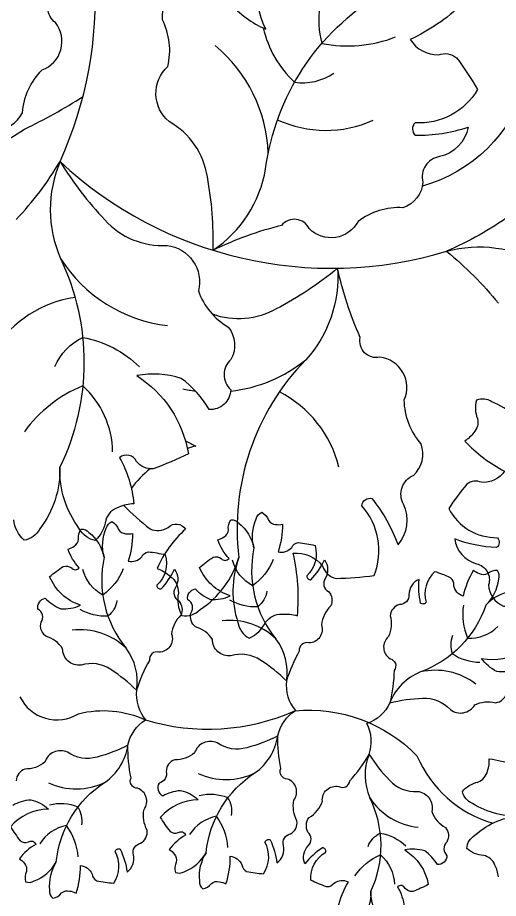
# Model space of a CAD drawing. Header units: millimetres. Extents: x 228.39 to 232.01, y 86.87 to 92.76.
# Drawn here: x 228.9126 to 229.0394, y 90.5553 to 90.7876 of the extents above; entities that cross this region are included whole.
import ezdxf

# ---------------------------------------------------------------- set-up
doc = ezdxf.new("R2010")
doc.units = ezdxf.units.MM
doc.layers.add('62', color=62, linetype='Continuous')
doc.layers.add('63', color=63, linetype='Continuous')

msp = doc.modelspace()

# ---------------------------------------------------------------- linework, layer by layer
at = {"layer": '62'}
for points in [[(228.9956908622292, 90.7996605961755, 0.2101229647717458), (228.9927978160255, 90.78079890394402, 0.1413864367129372), (229.0122689826661, 90.78253115680006)], [(228.9641339333923, 90.72624239456877, 0.2043996860364367), (228.9779860591885, 90.7477037332079, -0.2279428046577933), (229.0081689554396, 90.79379199296588)], [(229.1337690626554, 90.79304493614626, -0.1802530025354734), (229.0845557612529, 90.78988759788439, 0.2251438523393833), (229.0465136639229, 90.77017378736964, -0.2626849896690132), (229.019326115423, 90.74317367297654, -0.09065442908466861)], [(228.9773715147228, 90.78489149160478, 0.1487400713347152), (228.9856142434091, 90.77055255353231, 0.1876286218963192), (228.9959533814353, 90.77300953025812, 0.1876286218963192)], [(228.8973113948077, 90.75149529759746, 0.1197327725187678), (228.9144470058168, 90.75821522188863, 0.03023788206227329), (228.9298036613141, 90.76678705297786, -0.1841083703680773)], [(228.9237807652648, 90.74966121194157, 0.2043996860364353), (228.9238825744621, 90.72411791379619, -0.2279428046577944), (228.9237363080267, 90.66902604942628, -0.2279428046577944)], [(229.0256686226333, 90.72598166201364, -0.2043996860364353), (229.0509780136726, 90.72253127500936, 0.2279428046577944), (229.1056133597172, 90.7154521595131, 0.2279428046577944)], [(228.9969596161332, 90.72151326812617, -0.2043996860364329), (228.9886103056087, 90.69737285679946, 0.2279428046577942), (228.9709487137132, 90.64518853841417, 0.2279428046577942)], [(228.9224287930959, 90.6955505068001, -0.1876286218963192), (228.9297525699583, 90.70325094849048, -0.152005865126538), (228.9447436964572, 90.69547858104951)], [(228.9799738068263, 90.6446371875665, -0.1413864367129372), (228.9745664940774, 90.6377484001314, -0.210122964771746), (228.969295541145, 90.64447893019647, -0.210122964771746)], [(228.9404637089162, 90.64218310216718, -0.1413864367129372), (228.9350563961673, 90.63529431473208, -0.210122964771746), (228.929785443235, 90.64202484479715, -0.210122964771746)], [(228.9783073196734, 90.63630680111449, -0.1876286218963192), (228.9759379377255, 90.63217734146085, -0.1520058651265381), (228.9685877603628, 90.63396741064358)], [(228.9387972217634, 90.63385271571516, -0.1876286218963192), (228.9364278398155, 90.62972325606152, -0.1520058651265381), (228.9290776624528, 90.63151332524426)], [(229.0360422437012, 90.63263822449538, -0.2279428046577942), (229.0187907186332, 90.61498748511903, 0.2043996860364329), (229.0107378585821, 90.6068569947745, -0.2049975904848279), (229.0046914505297, 90.60137522583967, -0.2049975904848279)], [(229.0301271651416, 90.63258259560112, 0.1413864367129372), (229.0312476489866, 90.62389703635354, 0.210122964771746), (229.0392203793652, 90.6269822511083, 0.210122964771746)], [(229.027296022169, 90.62457277991413, 0.1876286218963192), (229.0272185051437, 90.61981248591513, 0.1520058651265381), (229.0344494177151, 90.61758911947504)], [(228.913202597232, 90.6084184525113, 0.442149186598303), (228.9286359935493, 90.60397379149987, -0.1709273865300307), (228.9463470089227, 90.60235519378278, 0.1802530025354734), (228.9857252581116, 90.60475954307377, -0.2251438523393833), (229.0178883319473, 90.59290748005613, 0.2256520569911392), (229.0379052279733, 90.5751096965556, 0.09065442908466861)], [(228.9623113801263, 90.56731466528498, -0.2279428046577942), (228.9751676706653, 90.58838311352594, 0.2043996860364329), (228.9811932426336, 90.59811172651544, -0.2049975904848279), (228.9858571068328, 90.6048092791821, -0.2049975904848279)], [(228.9228012822163, 90.56486057988566, -0.2279428046577942), (228.9356575727553, 90.58592902812661, 0.2043996860364329), (228.9416831447236, 90.59565764111612, -0.2049975904848279), (228.9463470089227, 90.60235519378278, -0.2049975904848279)], [(228.969027251416, 90.57713529969443, 0.1876286218963192), (228.968035809179, 90.58179184886058, 0.1520058651265381), (228.9604905259574, 90.58233788553335)], [(228.929517153506, 90.57468121429511, 0.1876286218963192), (228.9285257112689, 90.57933776346125, 0.1520058651265381), (228.9209804280474, 90.57988380013403)], [(228.9680634880658, 90.56869470267317, 0.1413864367129372), (228.9650247055689, 90.5769081200147, 0.210122964771746), (228.9579463608849, 90.57211437238814, 0.210122964771746)], [(228.9285533901558, 90.56624061727385, 0.1413864367129372), (228.9255146076588, 90.57445403461539, 0.210122964771746), (228.9184362629749, 90.5696602869888, 0.210122964771746)], [(229.0049891913366, 90.5689868865114, -0.1876286218963192), (229.0082238771072, 90.57248019666255, -0.1520058651265381), (229.0149858067715, 90.5690881821938)], [(229.0014979074271, 90.56124198789786, -0.1413864367129372), (229.0083117118583, 90.56674348702661, -0.210122964771746), (229.0119399502641, 90.55900275929322, -0.210122964771746)]]:
    msp.add_lwpolyline(points, format="xyb", dxfattribs=at)
for centre, radius, start, end in [((228.8281423696781, 90.79291777186114), 0.1049658643867444, 335.6631018363221, 30.53188628706008), ((228.940019723737, 90.75046713485897), 0.03866819170092113, 1.975074499317318, 50.36273038965277), ((228.9938690692044, 90.78843395406452), 0.03055347511947142, 245.2289589972623, 294.095668388164), ((228.995326496035, 90.8264664272268), 0.1049658643867444, 227.0304562442677, 286.8020835885392), ((228.9565678159386, 90.74477957004743), 0.03866819170092113, 212.2986277218999, 263.4311367865714), ((228.9321572160239, 90.68358027283206), 0.03055347511947142, 98.29736539418016, 147.1640747850824), ((228.9643538267858, 90.72748684498656), 0.03866819170092113, 276.5737147846837, 308.8510530801119), ((228.9430173976644, 90.65776882449059), 0.03525592437372765, 112.0573314836596, 144.2473533032041), ((228.9139401190775, 90.67280476559593), 0.02370610377805731, 0.6151653224673972, 48.08127227911143), ((228.9643538267858, 90.72748684498656), 0.03866819170092113, 257.7185440154414, 262.7330235547149), ((228.9676818790126, 90.66168292841448), 0.03055347511947142, 13.98560601692947, 62.85231540783141), ((229.0027620807556, 90.64173505390261), 0.02847603407112981, 167.8840744680201, 219.2471452389001), ((228.9632519828456, 90.63928096850329), 0.02847603407112981, 167.8840744680201, 219.2471452389001), ((228.9686792993334, 90.61125440459276), 0.01732334988201267, 46.01635494946728, 97.14886401413733), ((228.9291692014233, 90.60880031919343), 0.01732334988201267, 46.01635494946728, 97.14886401413733), ((228.9690721816951, 90.61493379176999), 0.01458122178595539, 350.8418645715238, 37.05032075690533), ((228.9295620837851, 90.61247970637066), 0.01458122178595539, 350.8418645715238, 37.05032075690533), ((229.0227478685413, 90.59812215334823), 0.01732334988201267, 52.07207001193252, 103.2045790766029), ((228.99377928324, 90.61150284601928), 0.01037134109124803, 173.8549983797715, 220.1949733298509), ((228.95426918533, 90.60904876061996), 0.01037134109124803, 173.8549983797715, 220.1949733298509), ((228.9954705273513, 90.59662766943998), 0.01037134109124803, 340.90250531761, 27.24248026768891), ((229.0187799648121, 90.58774609408701), 0.01458122178595539, 157.8893715093621, 204.0978276947425), ((228.9675309581592, 90.60393236023546), 0.01732334988201267, 245.0245630740936, 296.1570721387636), ((228.9280208602492, 90.60147827483614), 0.01732334988201267, 245.0245630740936, 296.1570721387636), ((228.9799399458412, 90.56917811420374), 0.02847603407112981, 334.9315814058618, 26.29465217672735), ((229.0199875599315, 90.59124380199044), 0.01732334988201267, 213.0638618873055, 264.1963709519761)]:
    msp.add_arc(centre, radius, start, end, dxfattribs=at)
at = {"layer": '63'}
for points in [[(228.9065145712409, 90.7581883539443, 0.302847226287535), (228.9138876279695, 90.76254781547456, -0.1775881189196651), (228.9190416771317, 90.77381506057385, 0.5077713489282355), (228.9226030838895, 90.78630798217274, -0.5541101838924959), (228.9227414570908, 90.79366313807756, -0.05360560279891149), (228.9315912416112, 90.81069876120998, -0.05303807838268965), (228.9126111648505, 90.81472577322195, -0.2299676780149539), (228.8994640353642, 90.82661466310346, 0.4530091558014004)], [(228.9685695526686, 90.7916344588679, 0.1249756271620594), (228.978002651366, 90.78462088754955, -0.2129696122085123), (228.9778482814806, 90.80930808675943, -0.03433418913963757)], [(229.0297790475443, 90.79114337539887, -0.08115707204633917), (229.0161125997355, 90.78185622222325, 0.2683901017028146), (229.0235801417195, 90.77783826340863, -0.263361124047613), (229.0283168612841, 90.77701286241468, -0.034334189139631), (229.0338682014519, 90.76862279984059, -0.2816703646801013), (229.0173870220069, 90.75985928682154, 0.4476480907887236), (229.0174980437036, 90.7565794491154, 0.08047336285184782), (229.0314144751281, 90.7587208920389, -0.2990547326261498), (229.0238568150205, 90.75095567470117, 0.4445358973400735), (229.0194792012008, 90.74421692096801, -0.302847226287535), (229.0141905634246, 90.73747917796098, 0.1775881189196651), (229.002344763609, 90.7338470901836, -0.5077713489282355), (228.9894927115274, 90.7319546141696, 0.5541101838924959), (228.9821829200116, 90.73278190705716, 0.05360560279891149), (228.9641339333923, 90.72624239456877, 0.05303807838268965), (228.9626305240206, 90.74558664177171, 0.2299676780149539), (228.9525682550082, 90.76017922408828, -0.4530091558014004), (228.9521885676156, 90.7747352908343, 0.1775881189196833), (228.9507832418097, 90.78704545307016, -0.3028472262875391), (228.9548455607845, 90.79458630414305, 0.4445358973400543)], [(228.9122235778765, 90.73433272339108, 0.0536056027989116), (228.9237807652648, 90.74966121194157, 0.05303807838268965), (228.9355956460279, 90.73427067159567, 0.229967678014949), (228.9519903217332, 90.72753217585378, -0.4530091558014059), (228.960250878779, 90.71554107753363, 0.1775881189196614), (228.9681454858137, 90.70599172076672, -0.3028472262875249), (228.9688557720164, 90.697455775367, 0.4445358973400437), (228.9688046964522, 90.68942012381173, -0.420062868277418), (228.9630996701658, 90.68422739057586, 0.1027662192553043), (228.9557441515196, 90.69244112166909, 0.1249756271620578), (228.944012144122, 90.69317155722075, -0.2129696122085104), (228.9576118312606, 90.67256742791076, -0.03433418913963278), (228.9483606254094, 90.66861449002151, -0.2633611240475967), (228.9439509023202, 90.67053077322333, 0.4961733732722993), (228.9394741549428, 90.67153010603057, -0.1051888292341508), (228.9432400824675, 90.65935061463736, 0.1018354407082692), (228.939277471245, 90.65846509750843, 0.2548810045278139), (228.9358360617362, 90.65505622619742, -0.1744881383592873), (228.9330640374726, 90.64968088638486, -0.2361518438993992), (228.9289506711584, 90.65271094824487, -0.1720458047186156), (228.9237363080267, 90.66902604942628, -0.1720458047186174), (228.9184353872874, 90.65273886585317, -0.2361518438993921), (228.9143059897173, 90.64973068816252, -0.1744881383592826), (228.9115625469045, 90.65512067129343, 0.2548810045278165)], [(229.0423802330957, 90.73542905410474, -0.0536056027989116), (229.0256686226333, 90.72598166201364, -0.05303807838268965), (229.0393770025512, 90.71225065842266, -0.229967678014949)], [(229.0059940530037, 90.6607971738981, -0.08047336285184804), (229.0128918026483, 90.64852224452034, 0.299054732626132), (229.0143426863202, 90.65926057600966, -0.4445358973400594), (229.0169469875451, 90.66686267570388, 0.3028472262875131), (229.0189885930613, 90.67518125234132, -0.1775881189196616), (229.0145413059766, 90.68674570963422, 0.5077713489282268), (229.008104071813, 90.69802926955535, -0.5541101838924969), (229.0029443558993, 90.70327281770685, -0.05360560279891149), (228.9969596161332, 90.72151326812617, -0.05303807838268959), (228.9808057795472, 90.71076553798719, -0.2180849490682808), (228.9639697646958, 90.70935480604714, 0.453009155801419)], [(229.0702020652959, 90.68809717048187, 0.02359304653415248), (229.0647248601958, 90.68730717319316, 0.2633611240475967), (229.0624423865997, 90.68421109411396, -0.4961733732722993), (229.059745486579, 90.6817226633859, 0.1051888292341508), (229.0574630087924, 90.69166270948305, -0.1018354407082692), (229.0543653645582, 90.69068500078326, -0.2548810045278139), (229.0506155838136, 90.69166270948305, 0.1744881383592873), (229.0465397348137, 90.6942699357422, 0.2361518438993992), (229.0449093935376, 90.69052204780344, 0.1720458047186156), (229.0478494655703, 90.67713869521612, 0.1720458047186174), (229.0376437843171, 90.68628212018663, 0.2361518438993921), (229.0335787300135, 90.686706396261, 0.1744881383592826)], [(229.0335787300135, 90.686706396261, 0.1744881383592826), (229.0338436283117, 90.68187524704705, -0.2548810045278165), (229.0328502172403, 90.67812959565141, -0.1018354407082663), (229.0304751608491, 90.67591364862103, 0.08115707204633889), (229.0410108584437, 90.66793030330234, -0.268390101702822), (229.034879095616, 90.66502811146356, 0.2633611240476109), (229.0310607232659, 90.66456397357706, 0.034334189139633), (229.0262796130783, 90.65808973824977, 0.2816703646800977), (229.039085694004, 90.65040869075773, -0.4476480907887908), (229.0388617598229, 90.6477928855953, -0.0804733628518486), (229.0278317079, 90.65007756786376, 0.2990547326261485), (229.0335496233292, 90.64356203164853, -0.4445358973400563), (229.0367692062943, 90.63799769516565, 0.3028472262875256), (229.0407166814394, 90.63239660268232, -0.1775881189196615), (229.0500309671628, 90.62900636614263, 0.5077713489282397), (229.0602209127774, 90.62696447936813, -0.5541101838924329), (229.066095084839, 90.6273240353838, -0.0536056027989116), (229.0802454449076, 90.62135517950243, -0.05303807838268965), (229.0822441794278, 90.63674802035958, -0.229967678014949), (229.0908849798104, 90.64799168111615, 0.4530091558014059), (229.0917885044273, 90.6596054022214, -0.1775881189196614), (229.0934188457035, 90.66938249839843, 0.3028472262875249), (229.090484235597, 90.67557465961653, -0.2706667237805238), (229.0872321598781, 90.6784903665342, 0.420062868277418)], [(228.9568657959161, 90.67590125893527, -0.03141369572532032), (228.9595616944229, 90.67459008374259, 0.01899843887319681), (228.957347863669, 90.673961356777, 0.03433418913963267)], [(228.9475368263093, 90.66859753614176, 0.05910347658363043), (228.9425848154936, 90.6634578224764, 0.03433418913963267)], [(228.9405656454238, 90.65894201359112, 0.03174146131471042), (228.9475121265847, 90.65275509453153, 0.263361124047625), (228.9523044832735, 90.6531438314614, -0.4961733732722903), (228.9568640055834, 90.65264314249026, 0.105188829234163), (228.9493649037596, 90.64233364722837, -0.1018354407082667), (228.9528288758907, 90.64021531643245, -0.2548810045278109), (228.9549843124637, 90.63587736804611, 0.1744881383592944), (228.9558709057078, 90.62989469731824, 0.2361518438993939), (228.960742658949, 90.63143322832751, 0.172045804718615), (228.9709487137132, 90.64518853841417, 0.1720458047186181), (228.9707029848105, 90.62806219243099, 0.2361518438993874), (228.9736389726908, 90.62388115996568, 0.174488138359288), (228.9779767604557, 90.62809565802898, -0.2548810045278096), (228.9823237016845, 90.63023290040557, -0.1018354407082642), (228.9863621811602, 90.6298120538663, 0.08115707204633878), (228.9852432664435, 90.64629753352793, -0.2683901017028241), (228.9930117695409, 90.64289774883699, 0.2633611240475965), (228.9965829804222, 90.63967839302032, 0.03433418913963283), (229.0066110542137, 90.64048354126137, 0.2816703646801006), (229.0033438967541, 90.65886162925949, -0.447648090788793), (229.0059940530037, 90.6607971738981, -0.08047336285184804)], [(229.0428312830299, 90.63621452158102, 0.172045804718615), (229.0360422437012, 90.63263822449538, 0.1720458047186181), (229.0394623185339, 90.63950728876858, 0.2361518438993874), (229.039087290056, 90.64176515064368, 0.174488138359288), (229.0365182146238, 90.64090417332761, -0.2548810045278096), (229.0343482266017, 90.64088389931632, -0.1018354407082642), (229.0327988338416, 90.64183693351161, 0.08115707204633878), (229.030054154504, 90.6349620847499, -0.2683901017028241), (229.027575962386, 90.63784146357987, 0.2633611240475965), (229.0267579192304, 90.63983411009463, 0.03433418913963283), (229.0225518230765, 90.64145340404164, 0.2816703646801006), (229.0203077606113, 90.63339765053635, -0.447648090788793), (229.0188621522703, 90.63312982483728, -0.08047336285184804), (229.0184565348376, 90.63942471266601, 0.299054732626132), (229.0157883907778, 90.63536921836291, -0.4445358973400594), (229.0132625449071, 90.6328039846749, 0.3028472262875131), (229.0108250251208, 90.62984028400857, -0.1775881189196616), (229.0103787513715, 90.62430747989997, 0.5077713489282268), (229.010790611843, 90.61850226523481, -0.5541101838924969), (229.011857699649, 90.61538410625626, -0.05360560279891149), (229.0107378585821, 90.6068569947745, -0.05303807838268959), (229.0193458158771, 90.60806535194986, -0.2299676780149515), (229.026700613074, 90.60507090823955, 0.453009155801419), (229.0331053838204, 90.60630898108619, -0.1775881189196565), (229.0386265327334, 90.60688169064929, 0.3028472262875298), (229.0415337043067, 90.60938636184358, -0.4445358973400413)], [(229.0438478937015, 90.61542089749156, -0.1027662192553072), (229.0389183849101, 90.61510572408001, -0.1249756271620583), (229.0349400285838, 90.6185560373765, 0.2129696122085104), (229.0457553395079, 90.62087000618877, 0.03433418913963267)], [(228.9113350926036, 90.5798902511013, -0.1027662192553072), (228.9160685322608, 90.58130232058136, -0.1249756271620583), (228.920719028112, 90.57883151722221, 0.2129696122085104), (228.9106975593577, 90.57415224740151, 0.03433418913963267), (228.913303217062, 90.57047476107647, 0.263361124047625), (228.9154359849699, 90.57017287403147, -0.4961733732722903), (228.9173794329554, 90.56950518498049, 0.105188829234163), (228.9130870316646, 90.56573767241308, -0.1018354407082667), (228.9143924205897, 90.56447084493593, -0.2548810045278109), (228.914907403616, 90.56236275301808, 0.1744881383592944), (228.9147059238954, 90.55966074701566, 0.2361518438993939), (228.9169865837455, 90.55985356105765, 0.172045804718615), (228.9228012822163, 90.56486057988566, 0.1720458047186181), (228.9210078801113, 90.5573997042842, 0.2361518438993874), (228.9218794505632, 90.555283350922, 0.174488138359288), (228.9241901769748, 90.55669826221444, -0.2548810045278096), (228.9263004080817, 90.55720440816845, -0.1018354407082642), (228.9280239944935, 90.55662290839716, 0.08115707204633878), (228.9291578891454, 90.56393803608441, -0.2683901017028241), (228.9322184195863, 90.56168738905733, 0.2633611240475965), (228.9334622865739, 90.55992880165422, 0.03433418913963283), (228.9379243173885, 90.55929347594875, 0.2816703646801006), (228.9383056411179, 90.56764725192726, -0.447648090788793), (228.9396544364836, 90.56823228623568, -0.08047336285184804), (228.9414606890066, 90.56218848030721, 0.299054732626132), (228.9431519345054, 90.56673883363739, -0.4445358973400594), (228.9450385340127, 90.56980494901939, 0.3028472262875131), (228.9467497411684, 90.5732395952047, -0.1775881189196616), (228.9459445203089, 90.57873165319153, 0.5077713489282268), (228.9442419404425, 90.58429684574479, -0.5541101838924969), (228.9425030896093, 90.58709648671838, -0.05360560279891149), (228.9416831447236, 90.59565764111612, -0.05303807838268959), (228.9335650510483, 90.59255061505634, -0.2299676780149515), (228.9257262036599, 90.59382034201992, 0.453009155801419), (228.9197618997643, 90.59117818537648, -0.1775881189196565), (228.9145095984749, 90.58938252039411, 0.3028472262875298), (228.9122378009577, 90.58628995505298, -0.4445358973400413)], [(228.9970310755887, 90.55270805579528, -0.08115707204633878), (228.9998002564231, 90.55957307201297, 0.2683901017028241), (228.9960190897704, 90.55920559770892, -0.2633611240475965), (228.9940505051111, 90.55833123555472, -0.03433418913963283), (228.9898918504797, 90.5600687479717, -0.2816703646801006), (228.9938391067526, 90.56744100331194, 0.447648090788793), (228.9929796723821, 90.56863385143447, 0.08047336285184804), (228.9883350453531, 90.56436564595218, -0.299054732626132), (228.9892105647202, 90.56914052737525, 0.4445358973400594), (228.9891587186991, 90.57274019864174, -0.3028472262875131), (228.9894461483747, 90.5765667386624, 0.1775881189196616), (228.9929483967104, 90.58087316852469, -0.5077713489282268), (228.9972590333542, 90.58478322710242, 0.5541101838924969), (229.0001856191584, 90.58629870964333, 0.05360560279891149), (229.0052710632163, 90.59323440953389, 0.05303807838268959), (229.0106557431006, 90.58641075373959, 0.2299676780149515), (229.0180402208206, 90.58349027026179, -0.453009155801419), (229.0218123660009, 90.57816816227465, 0.1775881189196565), (229.0254059706591, 90.5739376673717, -0.3028472262875298), (229.0257752231543, 90.57011815471392, 0.4445358973400413), (229.0258004226182, 90.56651819829423, -0.4200628682774436), (229.0232758681911, 90.56415792671407, 0.1027662192553072), (229.0199317449673, 90.56779334018002, 0.1249756271620583), (229.0146719040453, 90.56805035064137, -0.2129696122085104), (229.0208873000542, 90.55890189424144, -0.03433418913963267), (229.0167667808744, 90.5570757837761, -0.263361124047625), (229.0147799355337, 90.55790781762721, 0.4961733732722903), (229.0127685523293, 90.55832869331671, -0.105188829234163), (229.0145284102748, 90.55289530028853, 0.1018354407082667)], [(229.0393751018618, 90.5609633350744, 0.1018354407082685), (229.038415790202, 90.56406672600086, 0.2548810045278082), (229.035477540716, 90.56659327698843, -0.1744881383592801), (229.0310139061106, 90.56846039775183, -0.2361518438994192), (229.0331674217211, 90.57193416331586, -0.1720458047186142), (229.0458446848486, 90.57713465844894, -0.1720458047186181), (229.0325178914218, 90.58032130668717, -0.2361518438993757), (229.0298552193342, 90.58342208949674, -0.1744881383592802), (229.0339781629013, 90.58595418550175, 0.2548810045278265), (229.0364923809391, 90.58890299502305, 0.1018354407082649), (229.0369624445858, 90.59211708187176, -0.08115707204633917), (229.0495232680016, 90.5879987762252, 0.2683901017028146)], [(229.008167051714, 90.54983549798533, -0.172045804718615), (229.005733608122, 90.55711281260926, -0.1720458047186181), (229.0034564576534, 90.54978508843362, -0.2361518438993874)]]:
    msp.add_lwpolyline(points, format="xyb", dxfattribs=at)
for points in [[(228.9899321410446, 90.63934270417141, 0.08047336285184804), (228.9935019026332, 90.6445433714823, -0.299054732626132), (228.9937189163718, 90.63969373935151, 0.4445358973400594), (228.994576284625, 90.63619727815265, -0.3028472262875131), (228.9951538606883, 90.63240367429364, 0.1775881189196616), (228.9927059791237, 90.6274218114484, -0.5077713489282268), (228.9893814338031, 90.62264504007345, 0.5541101838924969), (228.9868689962387, 90.62051214315005, 0.05360560279891149), (228.9834675340614, 90.61261304641093, 0.05303807838268959), (228.9766903854361, 90.61805614409204, 0.2299676780149515), (228.9688391903824, 90.61924713996511, -0.453009155801419), (228.9639701090728, 90.62358833333657, 0.1775881189196565), (228.9595197030588, 90.62690570697758, -0.3028472262875298), (228.9583037284173, 90.63054527151463, 0.4445358973400413), (228.9574722648178, 90.63404798325261, -0.4200628682774436), (228.9594035465779, 90.63691406206351, 0.1027662192553072), (228.9634774355175, 90.6341207092193, 0.1249756271620583), (228.9686610534698, 90.63504919499046, -0.2129696122085104), (228.9605532372962, 90.64257174236117, -0.03433418913963267), (228.9641596049938, 90.64527497556838, -0.263361124047625), (228.966282392162, 90.64490944940547, 0.4961733732722903), (228.9683369346037, 90.64495011999037, -0.105188829234163), (228.9654039966212, 90.64985080714403, 0.1018354407082667), (228.9670345331581, 90.65065718342368, 0.2548810045278109), (228.9681701551991, 90.65250640532264, -0.1744881383592944), (228.9688055326412, 90.65514036166643, -0.2361518438993939), (228.9709176648565, 90.65425861107173, -0.172045804718615), (228.9749203521976, 90.64771189816368, -0.1720458047186181), (228.9754971047806, 90.65536358505669, -0.2361518438993874), (228.9769747227308, 90.65711150719444, -0.174488138359288), (228.9787413489284, 90.65505713079439, 0.2548810045278096), (228.9805953126622, 90.65392926665132, 0.1018354407082642), (228.9824141639159, 90.65395519384893, -0.08115707204633878), (228.9812541872805, 90.64664415668804, 0.2683901017028241), (228.984856780048, 90.6478498033907, -0.2633611240475965), (228.9865792943058, 90.64914316311197, -0.03433418913963283), (228.9910215885398, 90.64838199316914, -0.2816703646801006), (228.9888272052616, 90.6403125654996, 0.447648090788793)], [(228.9504220431346, 90.63688861877209, 0.08047336285184804), (228.9539918047232, 90.64208928608298, -0.299054732626132), (228.9542088184617, 90.6372396539522, 0.4445358973400594), (228.9550661867149, 90.63374319275333, -0.3028472262875131), (228.9556437627783, 90.62994958889432, 0.1775881189196616), (228.9531958812136, 90.62496772604908, -0.5077713489282268), (228.9498713358931, 90.62019095467413, 0.5541101838924969), (228.9473588983287, 90.61805805775072, 0.05360560279891149), (228.9439574361514, 90.6101589610116, 0.05303807838268959), (228.9371802875261, 90.61560205869272, 0.2299676780149515), (228.9293290924724, 90.61679305456579, -0.453009155801419), (228.9244600111627, 90.62113424793725, 0.1775881189196565), (228.9200096051487, 90.62445162157826, -0.3028472262875298), (228.9187936305073, 90.62809118611531, 0.4445358973400413), (228.9179621669078, 90.63159389785329, -0.4200628682774436), (228.9198934486679, 90.63445997666419, 0.1027662192553072), (228.9239673376075, 90.63166662381998, 0.1249756271620583), (228.9291509555597, 90.63259510959114, -0.2129696122085104), (228.9210431393862, 90.64011765696185, -0.03433418913963267), (228.9246495070838, 90.64282089016906, -0.263361124047625), (228.926772294252, 90.64245536400615, 0.4961733732722903), (228.9288268366936, 90.64249603459105, -0.105188829234163), (228.9258938987111, 90.64739672174471, 0.1018354407082667), (228.9275244352481, 90.64820309802435, 0.2548810045278109), (228.928660057289, 90.65005231992332, -0.1744881383592944), (228.9292954347311, 90.6526862762671, -0.2361518438993939), (228.9314075669465, 90.6518045256724, -0.172045804718615), (228.9354102542875, 90.64525781276434, -0.1720458047186181), (228.9359870068706, 90.65290949965737, -0.2361518438993874), (228.9374646248208, 90.65465742179512, -0.174488138359288), (228.9392312510183, 90.65260304539507, 0.2548810045278096), (228.9410852147521, 90.651475181252, 0.1018354407082642), (228.9429040660058, 90.6515011084496, -0.08115707204633878), (228.9417440893704, 90.64419007128872, 0.2683901017028241), (228.9453466821379, 90.64539571799138, -0.2633611240475965), (228.9470691963958, 90.64668907771265, -0.03433418913963283), (228.9515114906297, 90.64592790776982, -0.2816703646801006), (228.9493171073515, 90.63785848010028, 0.447648090788793)], [(228.9791645343937, 90.570686371635, -0.08047336285184804), (228.9809707869167, 90.56464256570654, 0.299054732626132), (228.9826620324154, 90.56919291903671, -0.4445358973400594), (228.9845486319228, 90.5722590344187, 0.3028472262875131), (228.9862598390785, 90.57569368060402, -0.1775881189196616), (228.9854546182189, 90.58118573859085, 0.5077713489282268), (228.9837520383525, 90.58675093114412, -0.5541101838924969), (228.9820131875193, 90.58955057211772, -0.05360560279891149), (228.9811932426336, 90.59811172651544, -0.05303807838268959), (228.9730751489584, 90.59500470045566, -0.2299676780149515), (228.9652363015699, 90.59627442741925, 0.453009155801419), (228.9592719976743, 90.5936322707758, -0.1775881189196565), (228.9540196963849, 90.59183660579343, 0.3028472262875298), (228.9517478988678, 90.5887440404523, -0.4445358973400413), (228.9498840467469, 90.5856640442659, 0.4200628682774436), (228.9508451905136, 90.58234433650063, -0.1027662192553072), (228.9555786301708, 90.5837564059807, -0.1249756271620583), (228.9602291260221, 90.58128560262153, 0.2129696122085104), (228.9502076572678, 90.57660633280084, 0.03433418913963267), (228.952813314972, 90.57292884647579, 0.263361124047625), (228.95494608288, 90.57262695943079, -0.4961733732722903), (228.9568895308655, 90.5719592703798, 0.105188829234163), (228.9525971295746, 90.5681917578124, -0.1018354407082667), (228.9539025184998, 90.56692493033525, -0.2548810045278109), (228.9544175015261, 90.56481683841741, 0.1744881383592944), (228.9542160218055, 90.56211483241498, 0.2361518438993939), (228.9564966816555, 90.56230764645697, 0.172045804718615), (228.9623113801263, 90.56731466528498, 0.1720458047186181), (228.9605179780213, 90.55985378968352, 0.2361518438993874), (228.9613895484732, 90.55773743632132, 0.174488138359288), (228.9637002748848, 90.55915234761376, -0.2548810045278096), (228.9658105059918, 90.55965849356777, -0.1018354407082642), (228.9675340924035, 90.55907699379648, 0.08115707204633878), (228.9686679870554, 90.56639212148373, -0.2683901017028241), (228.9717285174963, 90.56414147445665, 0.2633611240475965), (228.9729723844839, 90.56238288705354, 0.03433418913963283), (228.9774344152985, 90.56174756134808, 0.2816703646801006), (228.9778157390279, 90.57010133732658, -0.447648090788793)]]:
    msp.add_lwpolyline(points, format="xyb", close=True, dxfattribs=at)

doc.saveas('drawing.dxf')
